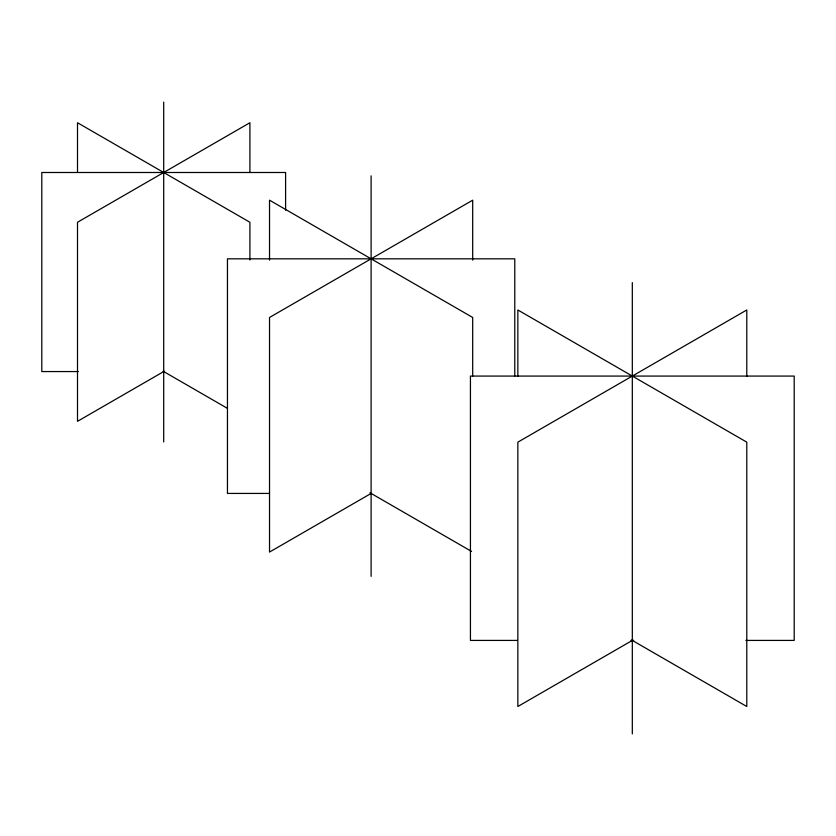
<?xml version="1.0" encoding="UTF-8"?>
<svg xmlns="http://www.w3.org/2000/svg" width="836" height="836" viewBox="0 0 836 836"><rect width="100%" height="100%" fill="white"/><g stroke="black" fill="none" stroke-linecap="round" stroke-linejoin="round"><path stroke-width="1.25" d="M164.264 371.236L77.508 421.323L77.508 222.261L249.901 122.735L249.901 172.174M371.111 493.428L269.526 552.073L269.526 317.471L472.695 200.18L472.695 260.132M632.883 640.094L517.85 706.504L517.85 442.16L746.788 309.978L746.788 376.399M78.302 371.56L41.8 371.56L41.8 172.498L285.599 172.498L285.599 210.223M269.244 493.428L227.455 493.428L227.455 258.826L514.777 258.826L514.777 376.127M517.432 640.418L470.438 640.418L470.438 376.075L794.2 376.075L794.2 640.418L745.9 640.418M631.013 640.418L633.625 640.418M631.755 640.094L746.788 706.504L746.788 442.16L517.85 309.978L517.85 376.399M163.135 371.236L227.361 408.313M369.982 492.77L471.567 551.426M632.319 282.61L632.319 733.883M472.695 376.127L472.695 317.471L269.526 200.18L269.526 260.132M371.111 175.884L371.111 576.37M249.901 259.996L249.901 222.261L77.508 122.735L77.508 172.174M163.699 102.117L163.699 441.941"/></g></svg>
